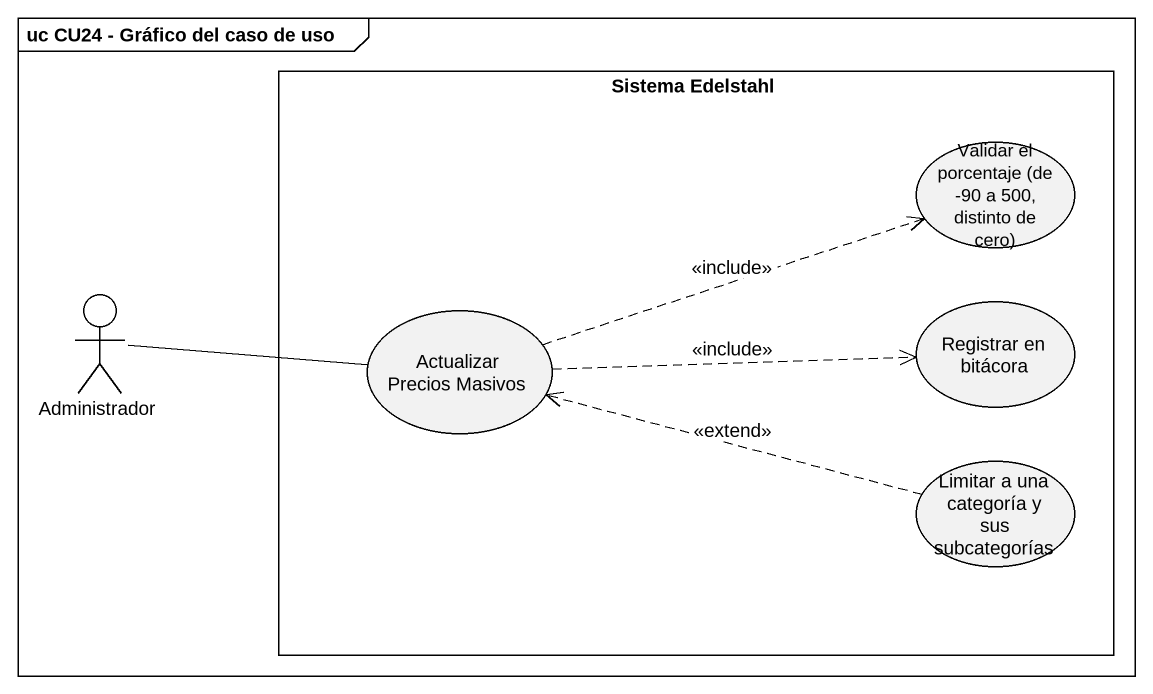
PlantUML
@startuml
mainframe uc CU24 - Gráfico del caso de uso
rectangle "Sistema Edelstahl" as Sistema_Edelstahl {
  usecase "Validar el porcentaje (de -90 a 500, distinto de cero)" as Validar_el_porcentaje_de_90
  usecase "Actualizar Precios Masivos" as Actualizar_Precios_Masivos
  usecase "Registrar en bitácora" as Registrar_en_bitácora
  usecase "Limitar a una categoría y sus subcategorías" as Limitar_a_una_categoría_y
}
actor Administrador
Administrador -right- Actualizar_Precios_Masivos
Actualizar_Precios_Masivos .right.> Validar_el_porcentaje_de_90 : <<include>>
Actualizar_Precios_Masivos .right.> Registrar_en_bitácora : <<include>>
Limitar_a_una_categoría_y .left.> Actualizar_Precios_Masivos : <<extend>>
@enduml
